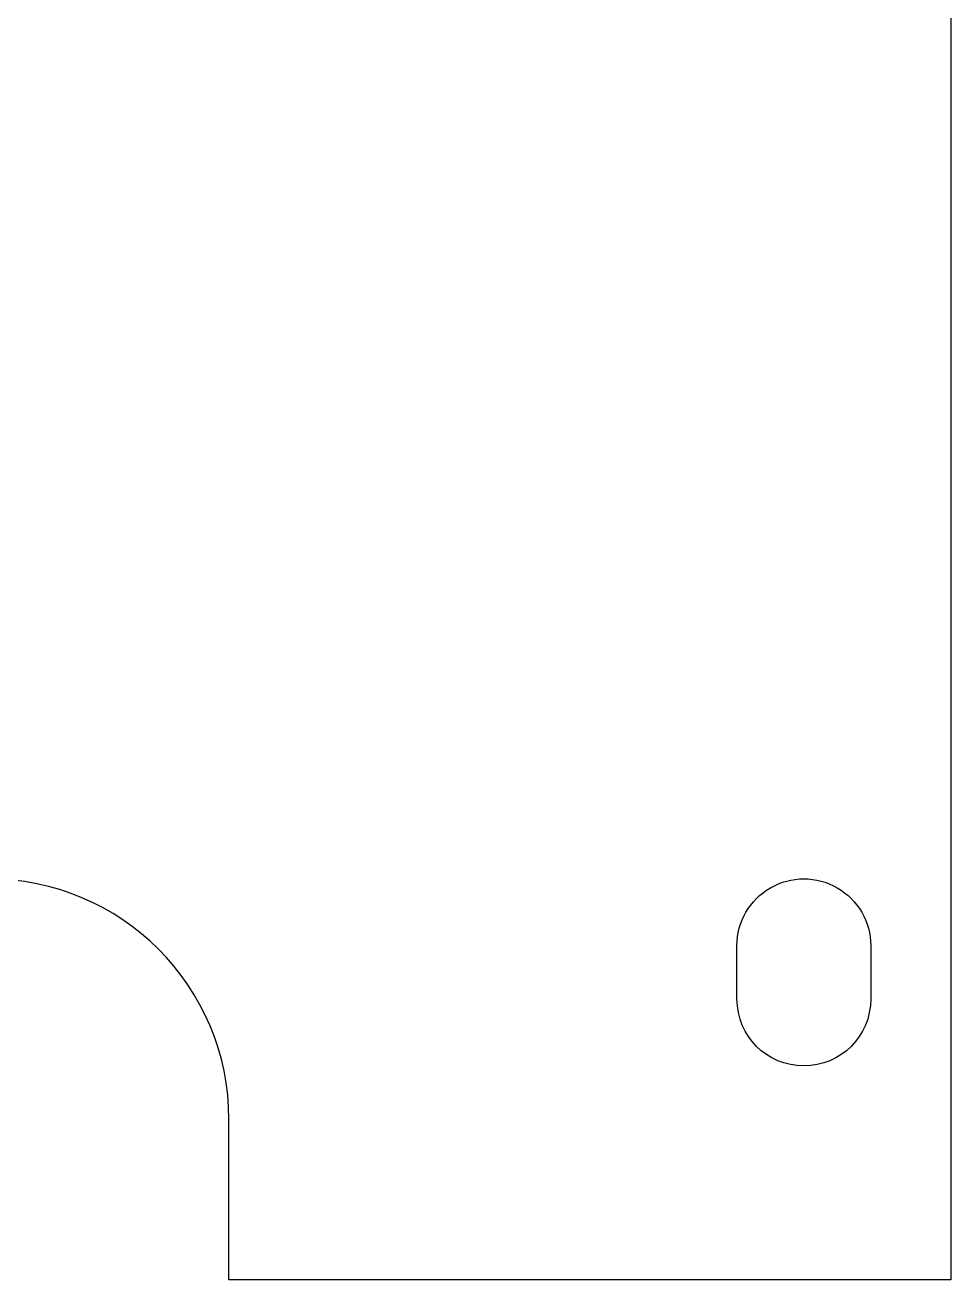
# Model space of a CAD drawing. Header units: millimetres. Extents: x 0 to 277, y 0 to 190.
# Drawn here: x 242.38 to 277, y 0 to 46.93 of the extents above; entities that cross this region are included whole.
import ezdxf

# ---------------------------------------------------------------- set-up
doc = ezdxf.new("R2010")
doc.units = ezdxf.units.MM
doc.header["$MEASUREMENT"] = 0
doc.layers.get('0').update_dxf_attribs({"color": 18, "true_color": 0x000000})

msp = doc.modelspace()

# ---------------------------------------------------------------- linework, layer by layer
at = {"color": 7, "true_color": 0xffffff}
for p, q in [((277, 190), (277, 0)), ((269, 10.5), (269, 12.5)), ((274, 12.5), (274, 10.5)), ((250, 0), (250, 6)), ((277, 0), (250, 0))]:
    msp.add_line(p, q, dxfattribs=at)
at = {"color": 7, "true_color": 0xffffff, "extrusion": (0, 0, -1)}
for centre, start, end in [((-271.5, 12.5), 0, 180.0001), ((-271.5, 10.5), 180, 360)]:
    msp.add_arc(centre, 2.5, start, end, dxfattribs=at)
at = {"color": 7, "true_color": 0xffffff}
msp.add_arc((241, 6), 9, 0, 180, dxfattribs=at)

doc.saveas('drawing.dxf')
